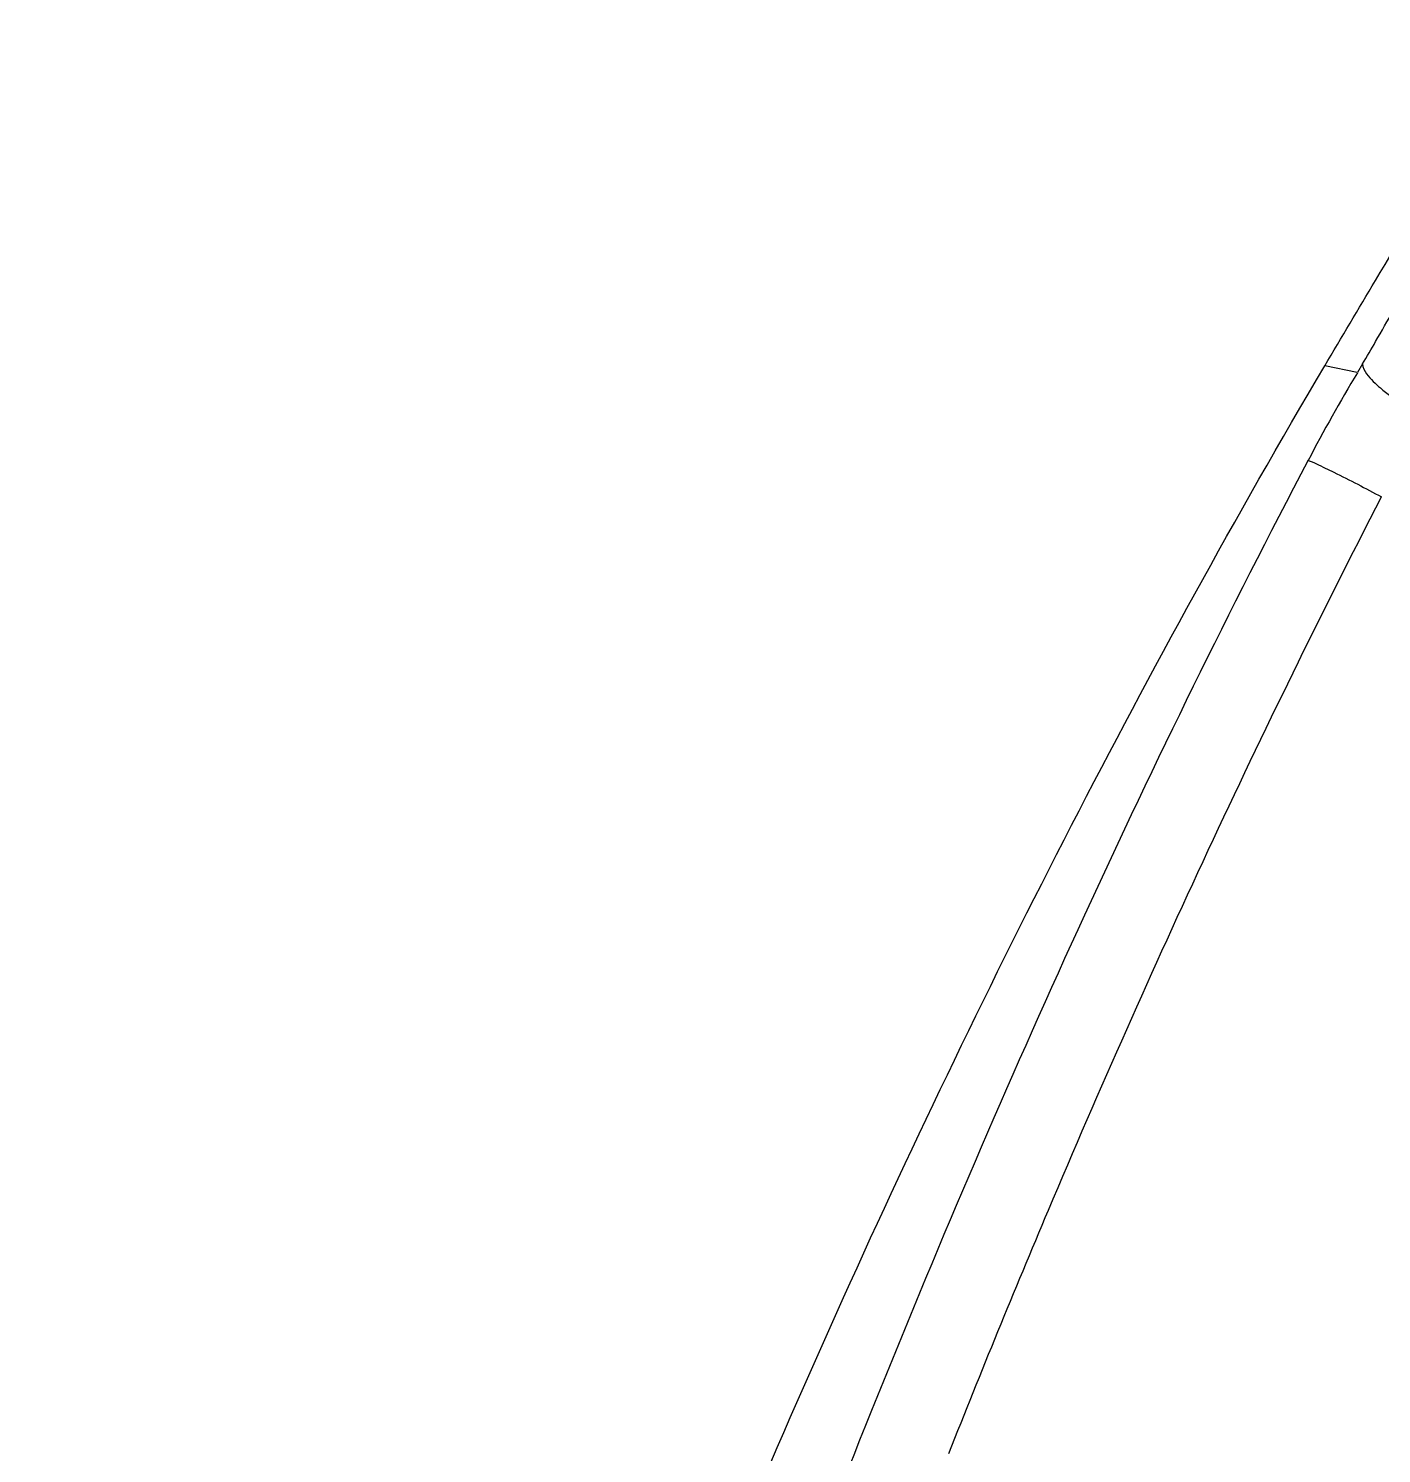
# Model space of a CAD drawing. Extents: x 0 to 1693, y 0 to 1240.
# Drawn here: x 141.91 to 179.89, y 594.51 to 634.51 of the extents above; entities that cross this region are included whole.
import ezdxf

# ---------------------------------------------------------------- set-up
doc = ezdxf.new("R2010")
doc.units = 0
doc.header["$LTSCALE"] = 14
doc.header["$MEASUREMENT"] = 0
doc.layers.add('DEF_LAYER_ASSEM_MEMBER', color=7, linetype='CONTINUOUS')

msp = doc.modelspace()

# ---------------------------------------------------------------- linework, layer by layer
at = {"layer": 'DEF_LAYER_ASSEM_MEMBER', "color": 9, "linetype": 'Continuous'}
for p, q in [((179.216, 624.846), (178.3, 625.039)), ((179.361, 625.09), (179.217, 624.846))]:
    msp.add_line(p, q, dxfattribs=at)
msp.add_arc((223.401, 598.45), 51.468, 149.1465, 152.2954, dxfattribs=at)
at = {"layer": 'DEF_LAYER_ASSEM_MEMBER', "color": 7, "linetype": 'Continuous'}
for points, start_tangent, end_tangent in [([(178.3, 625.039), (179.727, 627.433), (184.141, 634.506)], (0.508324, 0.861166), (0.544822, 0.838552)), ([(141.908, 513.95), (142.736, 521.267), (143.743, 528.56), (146.384, 543.045), (149.843, 557.358), (154.088, 571.457), (159.078, 585.311), (164.789, 598.882), (171.192, 612.14), (178.3, 625.039)], (0.100168, 0.99497), (0.508324, 0.861166))]:
    msp.add_spline(points, degree=3, dxfattribs=dict(at, start_tangent=start_tangent, end_tangent=end_tangent))
at = {"layer": 'DEF_LAYER_ASSEM_MEMBER', "color": 9, "linetype": 'Continuous'}
for points, start_tangent, end_tangent in [([(179.362, 625.09), (179.73, 625.719), (180.73, 627.487)], (0.509952, 0.860203), (0.486555, 0.87365)), ([(179.362, 625.09), (179.478, 624.816), (179.866, 624.416), (180.458, 623.976), (181.095, 623.603)], (-0.032707, -0.999465), (0.88695, -0.461865)), ([(177.838, 622.387), (165.911, 596.54), (160.817, 583.169), (156.319, 569.57), (152.442, 555.81), (149.149, 541.891), (146.484, 527.811), (144.531, 513.655)], (-0.466071, -0.884747), (-0.115257, -0.993336)), ([(177.833, 622.379), (178.066, 622.286), (178.561, 622.05), (179.226, 621.712), (179.895, 621.36)], (0.971763, -0.235959), (0.881272, -0.47261)), ([(167.749, 594.508), (170.544, 601.341), (179.894, 621.359)], (0.367797, 0.929906), (0.45791, 0.888999))]:
    msp.add_spline(points, degree=3, dxfattribs=dict(at, start_tangent=start_tangent, end_tangent=end_tangent))

doc.saveas('drawing.dxf')
